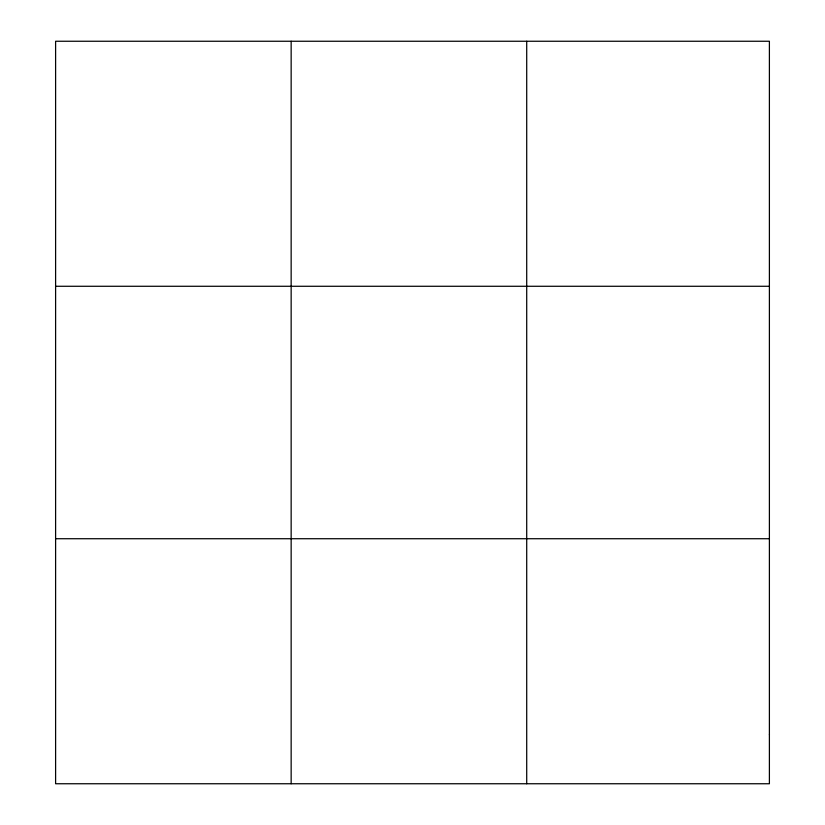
<?xml version="1.0" encoding="UTF-8"?>
<svg xmlns="http://www.w3.org/2000/svg" width="825" height="825" viewBox="0 0 825 825"><rect width="100%" height="100%" fill="white"/><g stroke="black" fill="none" stroke-linecap="round" stroke-linejoin="round"><path stroke-width="1.24" d="M291.153 783.75L291.153 41.25M526.711 783.75L526.711 41.25M55.605 286.275L769.395 286.275M55.605 538.725L769.395 538.725M769.395 734.745L769.395 783.75L55.605 783.75L55.605 41.25L769.395 41.25L769.395 734.745"/></g></svg>
